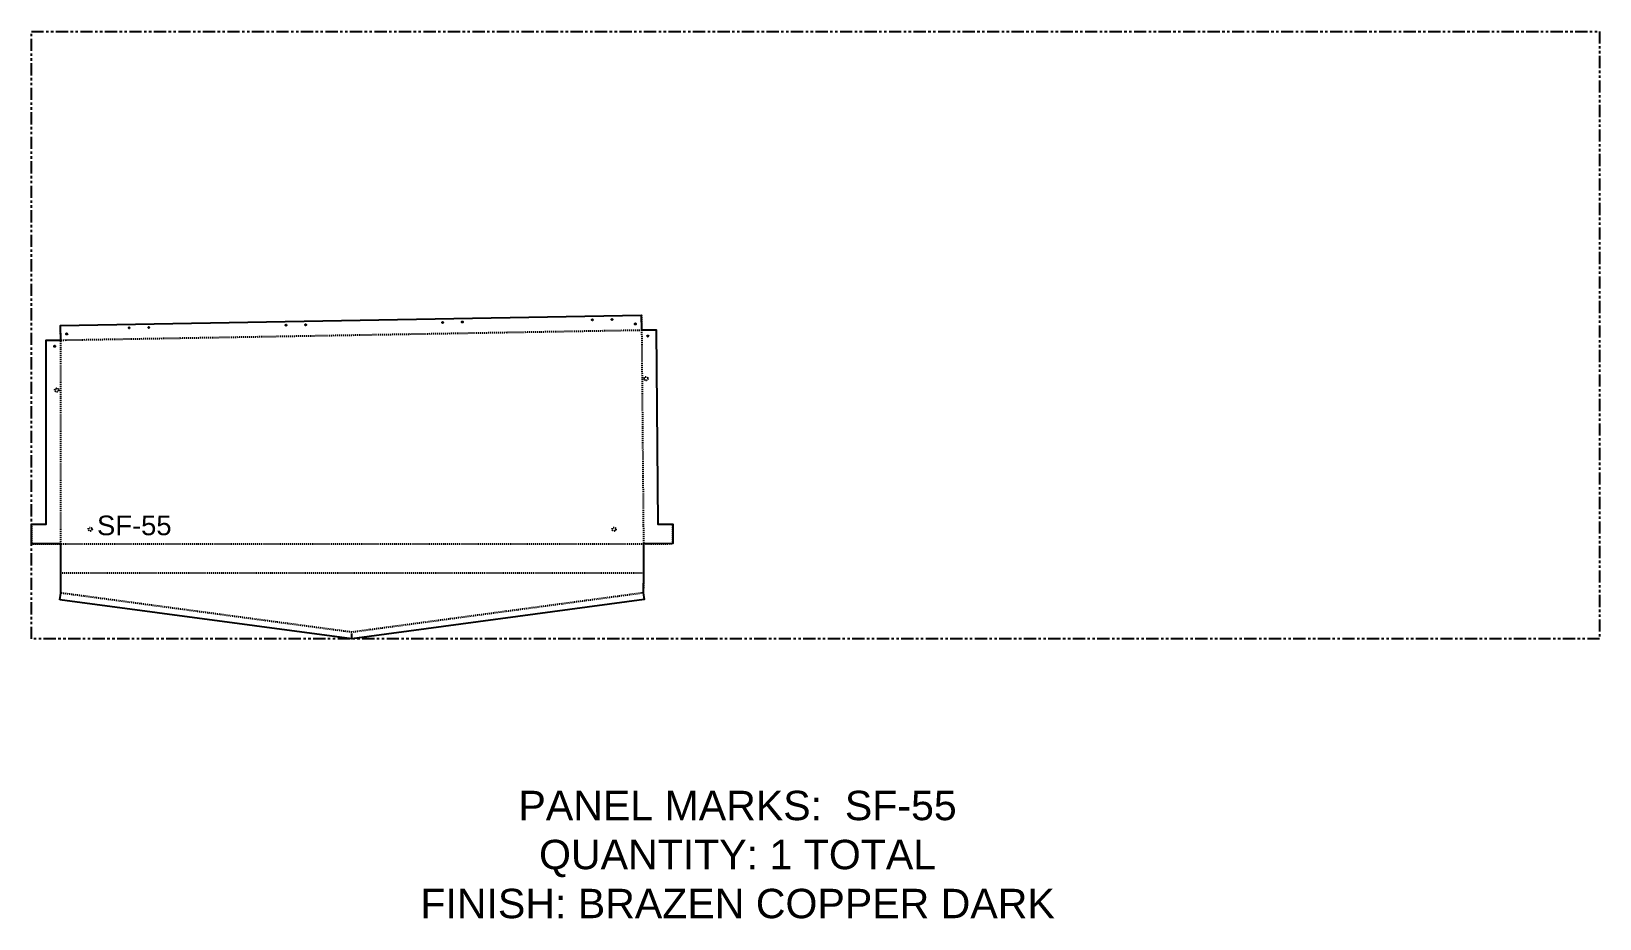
# Model space of a CAD drawing. Header units: inches. Extents: x 0 to 160, y -29 to 62.
import ezdxf

# ---------------------------------------------------------------- set-up
doc = ezdxf.new("R2010")
doc.units = ezdxf.units.IN
doc.header["$MEASUREMENT"] = 0
doc.linetypes.add('HIDDEN', pattern=[0.375, 0.25, -0.125])
doc.linetypes.add('PHANTOM', pattern=[2.5, 1.25, -0.25, 0.25, -0.25, 0.25, -0.25])
for name, color, linetype in [('CUT', 7, 'Continuous'), ('DIMS', 1, 'Continuous'), ('HOLES', 6, 'Continuous'), ('RELIEF', 82, 'Continuous'), ('ROUT', 1, 'HIDDEN'), ('SHEET', 5, 'PHANTOM'), ('TEXT', 2, 'PHANTOM'), ('WEEPS', 3, 'HIDDEN')]:
    doc.layers.add(name, color=color, linetype=linetype)
doc.styles.get("Standard").update_dxf_attribs({"font": 'arial.ttf'})

msp = doc.modelspace()

# ---------------------------------------------------------------- linework, layer by layer
at = {"layer": 'CUT', "ltscale": 0.25}
msp.add_lwpolyline([(2.91, 4.01), (3, 4.69), (3, 9.7), (0, 9.7), (0, 11.7), (1.5, 11.7), (1.5, 30.5), (3, 30.5), (2.97, 32), (62.23, 33.03), (62.26, 31.53), (63.76, 31.55), (63.93, 11.72), (65.43, 11.73), (65.45, 9.73), (62.45, 9.7), (62.45, 6.7), (62.43, 4.7), (62.52, 4.02), (32.69, 0)], close=True, dxfattribs=at)
at = {"layer": 'HOLES', "ltscale": 0.25}
for centre in [(25.98, 32.02), (27.98, 32.06), (41.97, 32.3), (43.97, 32.34), (57.24, 32.57), (59.24, 32.6), (61.62, 32.15), (3.61, 31.13), (9.98, 31.75), (11.98, 31.78), (62.89, 30.91), (2.38, 29.87)]:
    msp.add_circle(centre, 0.0625, dxfattribs=at)
at = {"layer": 'RELIEF'}
msp.add_line((32.69, 0), (32.69, 0.57), dxfattribs=at)
at = {"layer": 'ROUT', "ltscale": 0.25}
msp.add_line((62.45, 6.7), (3, 6.7), dxfattribs=at)
for points in [[(62.23, 33.03), (62.26, 31.53), (62.45, 9.7), (62.45, 6.7), (62.43, 4.7), (32.69, 0.69), (3, 4.69), (3, 30.5), (2.97, 32)], [(1.5, 30.5), (3, 30.5), (62.26, 31.53), (63.76, 31.55)], [(0, 11.7), (0, 9.7), (62.45, 9.7), (65.45, 9.73), (65.43, 11.73)]]:
    msp.add_lwpolyline(points, dxfattribs=at)
at = {"layer": 'SHEET'}
msp.add_lwpolyline([(0, 62), (160, 62), (160, 0), (0, 0)], close=True, dxfattribs=at)
at = {"layer": 'WEEPS', "ltscale": 0.25}
for centre in [(62.71, 26.57), (2.59, 25.39), (6, 11.2), (59.45, 11.2)]:
    msp.add_circle(centre, 0.188, dxfattribs=at)

# ---------------------------------------------------------------- texts
at = {"layer": 'DIMS', "ltscale": 0.25, "insert": (10.5, 10.56), "char_height": 2, "attachment_point": 8}
msp.add_mtext_dynamic_manual_height_columns('SF-55', width=3.0859, gutter_width=10, heights=[2.07], dxfattribs=at)
at = {"layer": 'TEXT', "insert": (72.05, -22.01), "char_height": 3, "attachment_point": 5}
msp.add_mtext_dynamic_manual_height_columns('PANEL MARKS:  SF-55\\PQUANTITY: 1 TOTAL\\PFINISH: BRAZEN COPPER DARK', width=199.7409, gutter_width=1, heights=[0], dxfattribs=at)

doc.saveas('drawing.dxf')
